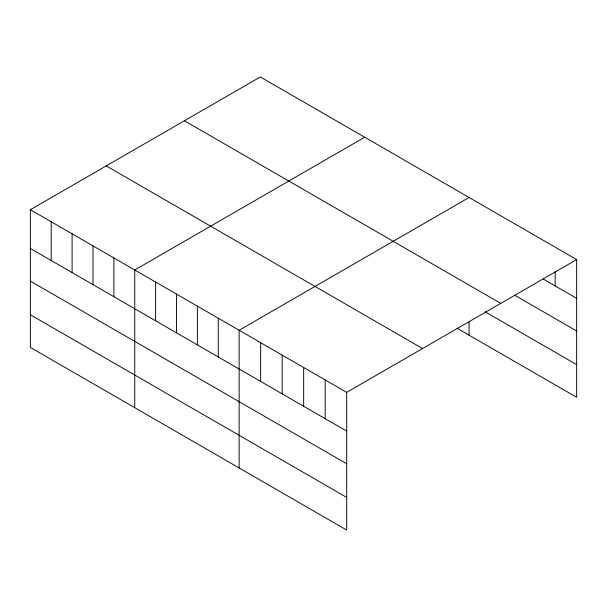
<?xml version="1.0" encoding="UTF-8"?>
<svg xmlns="http://www.w3.org/2000/svg" width="607" height="607" viewBox="0 0 607 607"><rect width="100%" height="100%" fill="white"/><g stroke="black" fill="none" stroke-linecap="round" stroke-linejoin="round"><path stroke-width="0.91" d="M30.35 209.719L346.688 392.35L346.688 530.048L30.35 347.416L30.35 209.719L260.312 76.952L576.65 259.584L576.65 397.282L457.048 328.235M364.701 137.22L134.739 269.986L134.739 407.684M469.097 197.487L239.135 330.254L239.135 467.951M346.688 392.35L576.65 259.584M543.189 279.015L576.65 298.333M514.508 295.108L576.65 330.99M184.422 120.763L500.76 303.401M485.031 311.732L576.65 364.632M106.24 165.901L422.578 348.539M30.35 248.468L346.688 431.107M30.35 281.117L346.688 463.756M30.35 314.76L346.688 497.399M555.139 271.739L555.139 285.92M469.097 321.581L469.097 335.185M325.177 379.936L325.177 418.686M303.667 367.516L303.667 406.265M282.156 355.095L282.156 393.844M260.646 342.674L260.646 381.424M218.254 318.205L218.254 356.954M197.374 306.148L197.374 344.897M176.5 294.092L176.5 332.848M155.62 282.043L155.62 320.792M113.866 257.929L113.866 296.686M92.985 245.881L92.985 284.63M72.104 233.824L72.104 272.573M51.231 221.767L51.231 260.524"/></g></svg>
